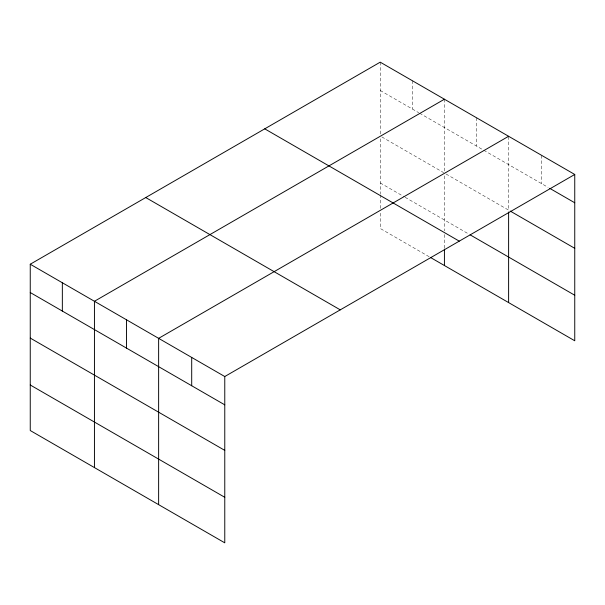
<?xml version="1.0" encoding="UTF-8"?>
<svg xmlns="http://www.w3.org/2000/svg" width="605" height="605" viewBox="0 0 605 605"><rect width="100%" height="100%" fill="white"/><g stroke="black" fill="none" stroke-linecap="round" stroke-linejoin="round"><path stroke-width="0.45" stroke-dasharray="3.02 2.27" d="M380.227 90.478L418.743 112.711M419.545 113.173L482.934 149.775M483.743 150.237L548.138 187.414M381.838 136.942L443.616 172.614M446.029 174.006L508.616 210.139L508.616 136.284M380.227 182.937L404.299 196.829M405.108 197.29L468.497 233.893M429.179 256.732L380.227 228.471L380.227 212.075M541.679 155.379L541.679 183.686M476.521 117.756L476.521 146.07M444.425 99.228L444.425 171.253M444.425 175.889L444.425 230.921M444.425 234.566L444.425 248.224M412.323 80.692L412.323 109.006M380.227 62.164L380.227 134.197M380.227 138.832L380.227 193.865M380.227 194.772L380.227 208.438"/><path stroke-width="0.91" d="M574.75 174.467L224.773 376.529L224.773 542.836L30.25 430.533L30.25 264.226L380.227 62.164L574.75 174.467L574.75 340.774L430.783 257.654M444.425 99.228L94.441 301.282L94.441 467.589M508.616 136.284L158.631 338.346L158.631 504.653M549.748 188.344L574.75 202.781M510.227 211.069L574.75 248.322M470.1 234.816L574.75 295.24M264.74 128.842L459.255 241.145M145.744 197.548L340.26 309.851M30.25 264.226L224.773 376.529M30.25 292.533L224.773 404.843M30.25 338.074L224.773 450.377M30.25 384.992L224.773 497.295M508.616 212.015L508.616 302.591M444.425 249.139L444.425 265.534M191.702 357.434L191.702 385.748M126.536 319.818L126.536 348.125M62.345 282.754L62.345 311.068"/></g></svg>
